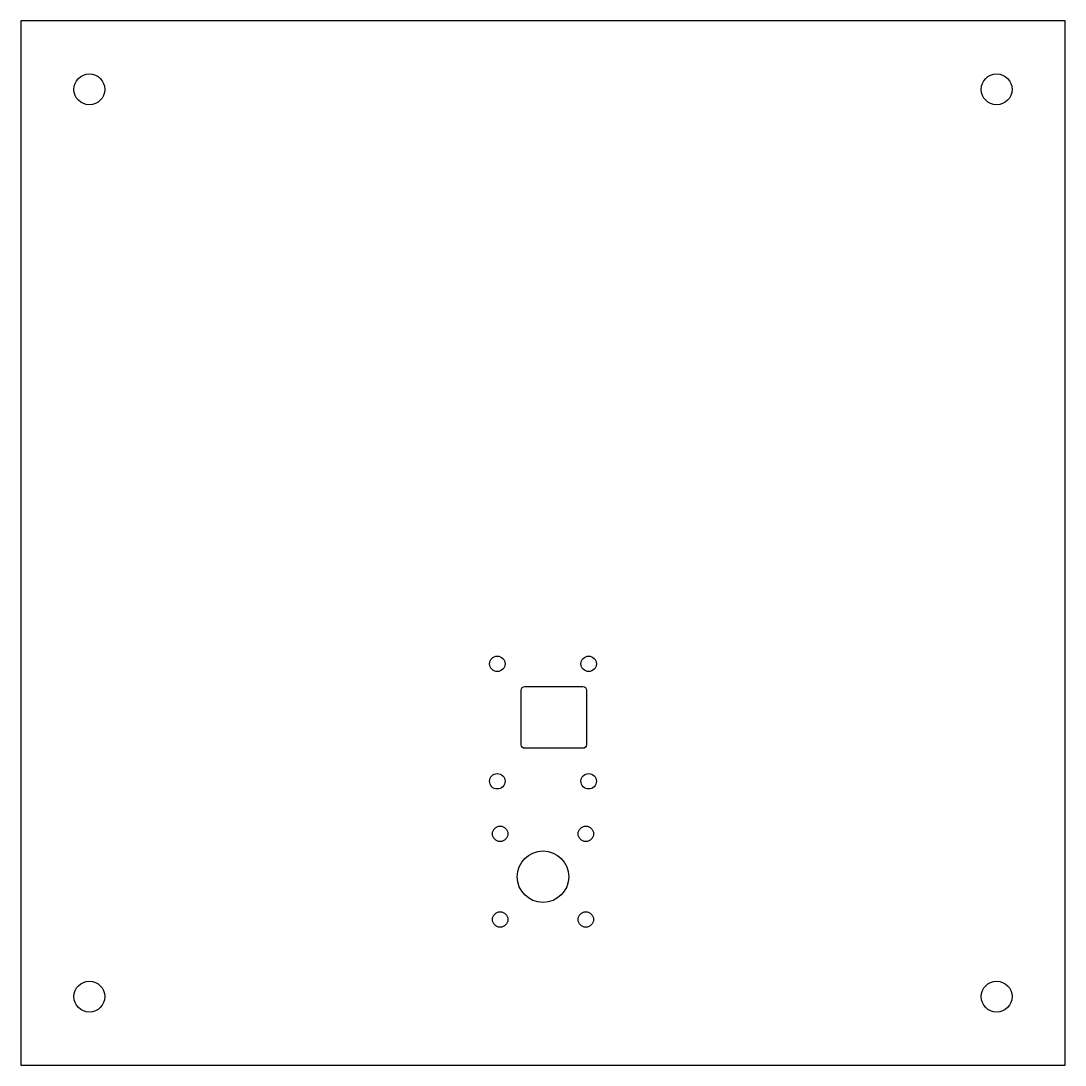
# Model space of a CAD drawing. Header units: millimetres. Extents: x 0 to 305, y 0 to 305.
import ezdxf

# ---------------------------------------------------------------- set-up
doc = ezdxf.new("R2010")
doc.units = ezdxf.units.MM
doc.layers.get('0').update_dxf_attribs({"linetype": 'CONTINUOUS'})

msp = doc.modelspace()

# ---------------------------------------------------------------- linework, layer by layer
msp.add_lwpolyline([(0, 0), (304.8, 0), (304.8, 304.8), (0, 304.8)], close=True)
msp.add_lwpolyline([(164.07, 92.47), (147.07, 92.47, -0.414214), (146.07, 93.47), (146.07, 109.47, -0.414214), (147.07, 110.47), (164.07, 110.47, -0.414214), (165.07, 109.47), (165.07, 93.47, -0.414214)], format="xyb", close=True)
for centre, radius in [((20, 284.8), 4.5), ((284.8, 284.8), 4.5), ((139.06, 117.14), 2.25), ((165.73, 117.14), 2.25), ((139.06, 82.85), 2.25), ((165.73, 82.85), 2.25), ((139.9, 67.5), 2.25), ((164.9, 67.5), 2.25), ((152.4, 55), 7.5), ((139.9, 42.5), 2.25), ((164.9, 42.5), 2.25), ((20, 20), 4.5), ((284.8, 20), 4.5)]:
    msp.add_circle(centre, radius)

doc.saveas('drawing.dxf')
